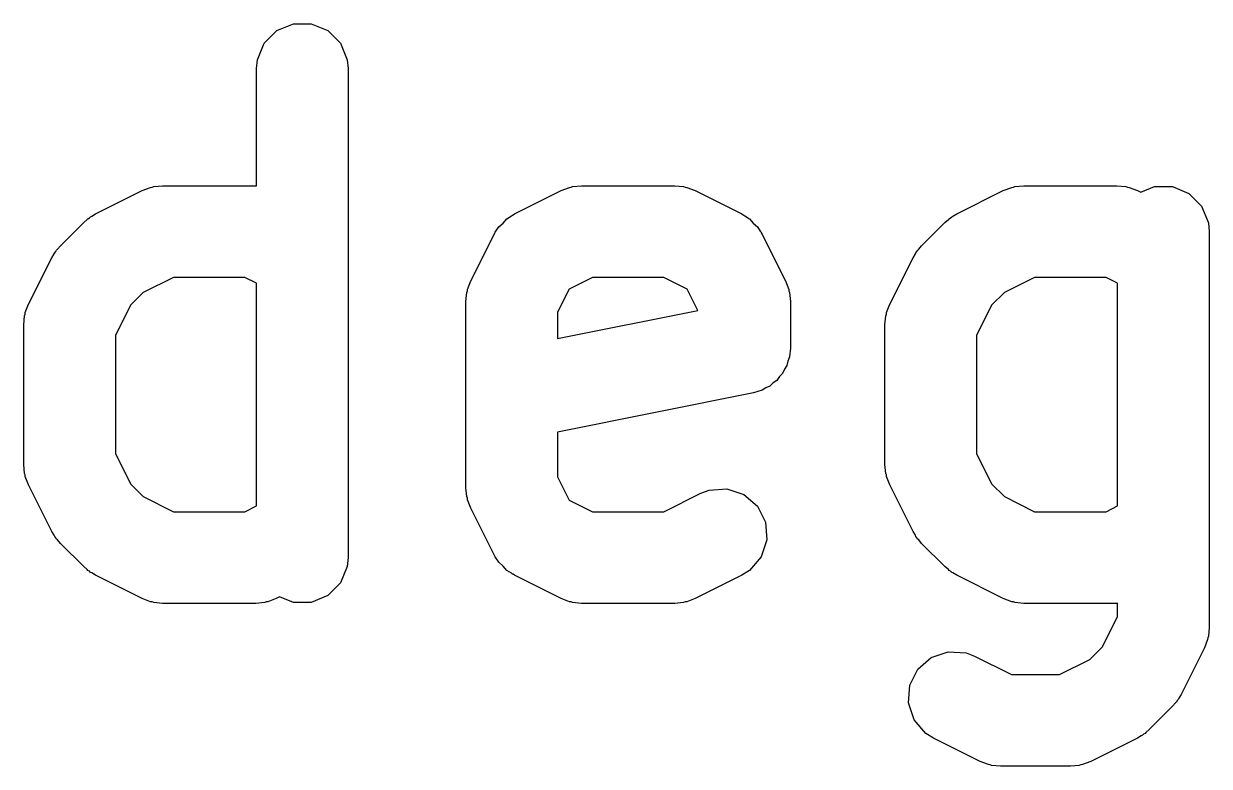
# Model space of a CAD drawing. Extents: x 2.89 to 7.48, y -5.65 to -1.93.
# Drawn here: x 6.6513 to 6.7277, y -3.6177 to -3.5698 of the extents above; entities that cross this region are included whole.
import ezdxf

# ---------------------------------------------------------------- set-up
doc = ezdxf.new("R2010")
doc.units = 0
doc.header["$MEASUREMENT"] = 0
doc.layers.add('BLACK', color=7, linetype='CONTINUOUS')

msp = doc.modelspace()

# ---------------------------------------------------------------- linework, layer by layer
at = {"layer": 'BLACK', "linetype": 'CONTINUOUS'}
for p, q in [((6.667604, -3.570273), (6.668668, -3.569832)), ((6.668668, -3.569832), (6.669821, -3.569832)), ((6.669821, -3.569832), (6.670885, -3.570273)), ((6.666789, -3.571088), (6.667604, -3.570273)), ((6.670885, -3.570273), (6.6717, -3.571088)), ((6.666348, -3.572152), (6.666789, -3.571088)), ((6.6717, -3.571088), (6.672141, -3.572152)), ((6.666292, -3.572728), (6.666348, -3.572152)), ((6.672141, -3.572152), (6.672197, -3.572728)), ((6.666292, -3.580279), (6.666292, -3.572728)), ((6.672197, -3.572728), (6.672197, -3.604224)), ((6.655925, -3.582086), (6.658925, -3.580586)), ((6.658925, -3.580586), (6.659466, -3.580379)), ((6.659466, -3.580379), (6.659571, -3.580371)), ((6.659571, -3.580371), (6.65967, -3.580331)), ((6.65967, -3.580331), (6.660246, -3.580274)), ((6.660246, -3.580274), (6.666245, -3.580274)), ((6.666245, -3.580274), (6.666292, -3.580279)), ((6.682922, -3.582086), (6.685922, -3.580586)), ((6.685922, -3.580586), (6.686462, -3.580379)), ((6.686462, -3.580379), (6.686568, -3.580371)), ((6.686568, -3.580371), (6.686666, -3.580331)), ((6.686666, -3.580331), (6.687242, -3.580274)), ((6.687242, -3.580274), (6.693241, -3.580274)), ((6.693241, -3.580274), (6.693818, -3.580331)), ((6.693818, -3.580331), (6.693916, -3.580371)), ((6.693916, -3.580371), (6.694021, -3.580379)), ((6.694021, -3.580379), (6.694562, -3.580586)), ((6.694562, -3.580586), (6.697562, -3.582086)), ((6.711419, -3.582086), (6.714418, -3.580586)), ((6.714418, -3.580586), (6.714959, -3.580379)), ((6.714959, -3.580379), (6.715064, -3.580371)), ((6.715064, -3.580371), (6.715163, -3.580331)), ((6.715163, -3.580331), (6.715739, -3.580274)), ((6.715739, -3.580274), (6.721738, -3.580274)), ((6.721738, -3.580274), (6.722314, -3.580331)), ((6.722314, -3.580331), (6.722412, -3.580371)), ((6.722412, -3.580371), (6.722518, -3.580379)), ((6.722518, -3.580379), (6.723058, -3.580586)), ((6.723058, -3.580586), (6.723279, -3.580696)), ((6.723279, -3.580696), (6.724161, -3.580331)), ((6.724161, -3.580331), (6.725314, -3.580331)), ((6.725314, -3.580331), (6.726378, -3.580772)), ((6.726378, -3.580772), (6.727193, -3.581586)), ((6.655606, -3.582272), (6.655677, -3.582242)), ((6.655677, -3.582242), (6.655925, -3.582086)), ((6.682432, -3.582394), (6.682724, -3.58221)), ((6.682724, -3.58221), (6.68278, -3.582161)), ((6.68278, -3.582161), (6.682826, -3.582146)), ((6.682826, -3.582146), (6.682922, -3.582086)), ((6.697562, -3.582086), (6.697658, -3.582146)), ((6.697658, -3.582146), (6.697703, -3.582161)), ((6.697703, -3.582161), (6.69776, -3.582211)), ((6.69776, -3.582211), (6.698052, -3.582394)), ((6.711099, -3.582272), (6.711171, -3.582242)), ((6.711171, -3.582242), (6.711419, -3.582086)), ((6.727193, -3.581586), (6.727634, -3.582651)), ((6.653658, -3.584139), (6.655158, -3.582639)), ((6.655158, -3.582639), (6.655385, -3.582453)), ((6.655385, -3.582453), (6.655436, -3.582394)), ((6.655436, -3.582394), (6.655524, -3.582338)), ((6.655524, -3.582338), (6.655606, -3.582272)), ((6.681726, -3.583208), (6.68191, -3.582916)), ((6.68191, -3.582916), (6.68219, -3.582674)), ((6.68219, -3.582674), (6.682432, -3.582394)), ((6.698052, -3.582394), (6.698294, -3.582674)), ((6.698294, -3.582674), (6.698574, -3.582916)), ((6.698574, -3.582916), (6.698757, -3.583208)), ((6.709151, -3.584139), (6.710651, -3.582639)), ((6.710651, -3.582639), (6.710878, -3.582453)), ((6.710878, -3.582453), (6.710929, -3.582394)), ((6.710929, -3.582394), (6.711017, -3.582338)), ((6.711017, -3.582338), (6.711099, -3.582272)), ((6.727634, -3.582651), (6.72769, -3.583227)), ((6.680102, -3.586406), (6.681602, -3.583406)), ((6.681602, -3.583406), (6.681662, -3.58331)), ((6.681662, -3.58331), (6.681677, -3.583264)), ((6.681677, -3.583264), (6.681726, -3.583208)), ((6.698757, -3.583208), (6.698806, -3.583264)), ((6.698806, -3.583264), (6.698821, -3.58331)), ((6.698821, -3.58331), (6.698882, -3.583406)), ((6.698882, -3.583406), (6.700382, -3.586406)), ((6.72769, -3.583227), (6.72769, -3.608724)), ((6.653291, -3.584586), (6.653358, -3.584505)), ((6.653358, -3.584505), (6.653414, -3.584416)), ((6.653414, -3.584416), (6.653472, -3.584365)), ((6.653472, -3.584365), (6.653658, -3.584139)), ((6.708784, -3.584586), (6.708851, -3.584505)), ((6.708851, -3.584505), (6.708907, -3.584416)), ((6.708907, -3.584416), (6.708965, -3.584365)), ((6.708965, -3.584365), (6.709151, -3.584139)), ((6.651605, -3.587906), (6.653105, -3.584906)), ((6.653105, -3.584906), (6.653261, -3.584658)), ((6.653261, -3.584658), (6.653291, -3.584586)), ((6.707098, -3.587906), (6.708598, -3.584906)), ((6.708598, -3.584906), (6.708754, -3.584658)), ((6.708754, -3.584658), (6.708784, -3.584586)), ((6.660943, -3.58618), (6.658995, -3.587153)), ((6.665548, -3.58618), (6.660943, -3.58618)), ((6.666292, -3.586552), (6.665548, -3.58618)), ((6.666292, -3.600899), (6.666292, -3.586552)), ((6.679895, -3.586946), (6.680102, -3.586406)), ((6.687939, -3.58618), (6.686443, -3.586928)), ((6.692544, -3.58618), (6.687939, -3.58618)), ((6.69404, -3.586927), (6.692544, -3.58618)), ((6.700382, -3.586406), (6.700589, -3.586946)), ((6.716436, -3.58618), (6.714488, -3.587153)), ((6.721041, -3.58618), (6.716436, -3.58618)), ((6.721785, -3.586552), (6.721041, -3.58618)), ((6.721785, -3.600899), (6.721785, -3.586552)), ((6.658995, -3.587153), (6.658173, -3.587976)), ((6.67979, -3.587726), (6.679847, -3.58715)), ((6.679847, -3.58715), (6.679887, -3.587052)), ((6.679887, -3.587052), (6.679895, -3.586946)), ((6.686443, -3.586928), (6.685696, -3.588423)), ((6.694734, -3.588316), (6.69404, -3.586927)), ((6.700589, -3.586946), (6.700596, -3.587052)), ((6.700596, -3.587052), (6.700637, -3.58715)), ((6.700637, -3.58715), (6.700694, -3.587726)), ((6.714488, -3.587153), (6.713666, -3.587976)), ((6.651398, -3.588446), (6.651605, -3.587906)), ((6.658173, -3.587976), (6.657199, -3.589923)), ((6.67979, -3.599725), (6.67979, -3.587726)), ((6.685696, -3.590124), (6.694734, -3.588316)), ((6.700694, -3.587726), (6.700694, -3.590726)), ((6.706891, -3.588446), (6.707098, -3.587906)), ((6.713666, -3.587976), (6.712692, -3.589923)), ((6.651294, -3.589226), (6.65135, -3.58865)), ((6.65135, -3.58865), (6.651391, -3.588552)), ((6.651391, -3.588552), (6.651398, -3.588446)), ((6.685696, -3.588423), (6.685696, -3.590124)), ((6.706787, -3.589226), (6.706843, -3.58865)), ((6.706843, -3.58865), (6.706884, -3.588552)), ((6.706884, -3.588552), (6.706891, -3.588446)), ((6.651294, -3.598225), (6.651294, -3.589226)), ((6.706787, -3.598225), (6.706787, -3.589226)), ((6.657199, -3.589923), (6.657199, -3.597528)), ((6.712692, -3.589923), (6.712692, -3.597528)), ((6.700637, -3.591302), (6.700526, -3.591569)), ((6.700694, -3.590726), (6.700637, -3.591302)), ((6.700308, -3.592096), (6.700196, -3.592366)), ((6.70047, -3.591853), (6.700308, -3.592096)), ((6.700526, -3.591569), (6.70047, -3.591853)), ((6.699831, -3.592812), (6.699588, -3.592974)), ((6.699991, -3.592571), (6.699831, -3.592812)), ((6.700196, -3.592366), (6.699991, -3.592571)), ((6.69832, -3.593621), (6.685696, -3.596146)), ((6.698874, -3.593453), (6.69832, -3.593621)), ((6.699114, -3.593292), (6.698874, -3.593453)), ((6.699381, -3.593181), (6.699114, -3.593292)), ((6.699588, -3.592974), (6.699381, -3.593181)), ((6.685696, -3.596146), (6.685696, -3.599028)), ((6.65135, -3.598801), (6.651294, -3.598225)), ((6.657199, -3.597528), (6.658173, -3.599475)), ((6.706843, -3.598801), (6.706787, -3.598225)), ((6.712692, -3.597528), (6.713666, -3.599475)), ((6.651391, -3.598899), (6.65135, -3.598801)), ((6.651398, -3.599005), (6.651391, -3.598899)), ((6.651605, -3.599546), (6.651398, -3.599005)), ((6.685696, -3.599028), (6.686443, -3.600524)), ((6.706884, -3.598899), (6.706843, -3.598801)), ((6.706891, -3.599005), (6.706884, -3.598899)), ((6.707098, -3.599546), (6.706891, -3.599005)), ((6.653105, -3.602545), (6.651605, -3.599546)), ((6.658173, -3.599475), (6.658995, -3.600298)), ((6.679847, -3.600301), (6.67979, -3.599725)), ((6.695461, -3.599876), (6.69661, -3.599795)), ((6.69661, -3.599795), (6.697703, -3.600159)), ((6.708598, -3.602545), (6.707098, -3.599546)), ((6.713666, -3.599475), (6.714488, -3.600298)), ((6.658995, -3.600298), (6.660943, -3.601271)), ((6.679887, -3.600399), (6.679847, -3.600301)), ((6.679895, -3.600505), (6.679887, -3.600399)), ((6.680102, -3.601045), (6.679895, -3.600505)), ((6.686443, -3.600524), (6.687939, -3.601271)), ((6.692544, -3.601271), (6.694921, -3.600083)), ((6.694921, -3.600083), (6.695461, -3.599876)), ((6.697703, -3.600159), (6.698574, -3.600914)), ((6.714488, -3.600298), (6.716436, -3.601271)), ((6.660943, -3.601271), (6.665548, -3.601271)), ((6.665548, -3.601271), (6.666292, -3.600899)), ((6.681602, -3.604045), (6.680102, -3.601045)), ((6.687939, -3.601271), (6.692544, -3.601271)), ((6.698574, -3.600914), (6.699089, -3.601945)), ((6.716436, -3.601271), (6.721041, -3.601271)), ((6.721041, -3.601271), (6.721785, -3.600899)), ((6.699089, -3.601945), (6.699171, -3.603094)), ((6.653261, -3.602793), (6.653105, -3.602545)), ((6.653291, -3.602865), (6.653261, -3.602793)), ((6.653358, -3.602946), (6.653291, -3.602865)), ((6.708754, -3.602793), (6.708598, -3.602545)), ((6.708784, -3.602865), (6.708754, -3.602793)), ((6.708851, -3.602946), (6.708784, -3.602865)), ((6.653414, -3.603035), (6.653358, -3.602946)), ((6.653472, -3.603086), (6.653414, -3.603035)), ((6.653658, -3.603312), (6.653472, -3.603086)), ((6.655158, -3.604812), (6.653658, -3.603312)), ((6.699171, -3.603094), (6.698806, -3.604187)), ((6.708907, -3.603035), (6.708851, -3.602946)), ((6.708965, -3.603086), (6.708907, -3.603035)), ((6.709151, -3.603312), (6.708965, -3.603086)), ((6.710651, -3.604812), (6.709151, -3.603312)), ((6.672197, -3.604224), (6.672141, -3.6048)), ((6.681662, -3.604141), (6.681602, -3.604045)), ((6.681677, -3.604187), (6.681662, -3.604141)), ((6.681726, -3.604243), (6.681677, -3.604187)), ((6.68191, -3.604535), (6.681726, -3.604243)), ((6.698806, -3.604187), (6.698052, -3.605057)), ((6.655384, -3.604998), (6.655158, -3.604812)), ((6.655436, -3.605057), (6.655384, -3.604998)), ((6.655524, -3.605113), (6.655436, -3.605057)), ((6.655605, -3.60518), (6.655524, -3.605113)), ((6.672141, -3.6048), (6.6717, -3.605865)), ((6.68219, -3.604777), (6.68191, -3.604535)), ((6.682432, -3.605057), (6.68219, -3.604777)), ((6.682724, -3.605241), (6.682432, -3.605057)), ((6.698052, -3.605057), (6.697562, -3.605365)), ((6.710878, -3.604998), (6.710651, -3.604812)), ((6.710929, -3.605057), (6.710878, -3.604998)), ((6.711017, -3.605113), (6.710929, -3.605057)), ((6.711099, -3.60518), (6.711017, -3.605113)), ((6.655678, -3.605209), (6.655605, -3.60518)), ((6.655925, -3.605365), (6.655678, -3.605209)), ((6.658925, -3.606865), (6.655925, -3.605365)), ((6.6717, -3.605865), (6.670885, -3.606679)), ((6.68278, -3.60529), (6.682724, -3.605241)), ((6.682826, -3.605305), (6.68278, -3.60529)), ((6.682922, -3.605365), (6.682826, -3.605305)), ((6.685922, -3.606865), (6.682922, -3.605365)), ((6.697562, -3.605365), (6.694562, -3.606865)), ((6.711171, -3.605209), (6.711099, -3.60518)), ((6.711419, -3.605365), (6.711171, -3.605209)), ((6.714418, -3.606865), (6.711419, -3.605365)), ((6.670885, -3.606679), (6.669821, -3.60712)), ((6.659466, -3.607072), (6.658925, -3.606865)), ((6.659571, -3.60708), (6.659466, -3.607072)), ((6.65967, -3.60712), (6.659571, -3.60708)), ((6.660246, -3.607177), (6.65967, -3.60712)), ((6.666245, -3.607177), (6.660246, -3.607177)), ((6.666821, -3.60712), (6.666245, -3.607177)), ((6.666919, -3.60708), (6.666821, -3.60712)), ((6.667025, -3.607072), (6.666919, -3.60708)), ((6.667565, -3.606865), (6.667025, -3.607072)), ((6.667786, -3.606755), (6.667565, -3.606865)), ((6.668668, -3.60712), (6.667786, -3.606755)), ((6.669821, -3.60712), (6.668668, -3.60712)), ((6.686462, -3.607072), (6.685922, -3.606865)), ((6.686568, -3.60708), (6.686462, -3.607072)), ((6.686666, -3.60712), (6.686568, -3.60708)), ((6.687242, -3.607177), (6.686666, -3.60712)), ((6.693241, -3.607177), (6.687242, -3.607177)), ((6.693818, -3.60712), (6.693241, -3.607177)), ((6.693916, -3.60708), (6.693818, -3.60712)), ((6.694021, -3.607072), (6.693916, -3.60708)), ((6.694562, -3.606865), (6.694021, -3.607072)), ((6.714959, -3.607072), (6.714418, -3.606865)), ((6.715065, -3.60708), (6.714959, -3.607072)), ((6.715163, -3.60712), (6.715065, -3.60708)), ((6.715739, -3.607177), (6.715163, -3.60712)), ((6.721738, -3.607177), (6.715739, -3.607177)), ((6.721785, -3.607172), (6.721738, -3.607177)), ((6.721785, -3.608027), (6.721785, -3.607172)), ((6.720811, -3.609974), (6.721785, -3.608027)), ((6.72769, -3.608724), (6.727634, -3.6093)), ((6.727585, -3.609504), (6.727379, -3.610044)), ((6.727593, -3.609398), (6.727585, -3.609504)), ((6.727634, -3.6093), (6.727593, -3.609398)), ((6.709777, -3.610658), (6.71087, -3.610294)), ((6.71087, -3.610294), (6.712019, -3.610375)), ((6.712019, -3.610375), (6.71256, -3.610582)), ((6.719989, -3.610796), (6.720811, -3.609974)), ((6.727379, -3.610044), (6.725879, -3.613044)), ((6.708907, -3.611413), (6.709777, -3.610658)), ((6.71256, -3.610582), (6.714936, -3.61177)), ((6.718041, -3.61177), (6.719989, -3.610796)), ((6.708391, -3.612443), (6.708907, -3.611413)), ((6.714936, -3.61177), (6.718041, -3.61177)), ((6.70831, -3.613592), (6.708391, -3.612443)), ((6.72557, -3.613534), (6.725511, -3.613585)), ((6.725626, -3.613445), (6.72557, -3.613534)), ((6.725693, -3.613364), (6.725626, -3.613445)), ((6.725723, -3.613292), (6.725693, -3.613364)), ((6.725879, -3.613044), (6.725723, -3.613292)), ((6.708674, -3.614685), (6.70831, -3.613592)), ((6.725326, -3.613811), (6.723826, -3.615311)), ((6.725511, -3.613585), (6.725326, -3.613811)), ((6.709429, -3.615556), (6.708674, -3.614685)), ((6.709919, -3.615864), (6.709429, -3.615556)), ((6.723306, -3.615708), (6.723058, -3.615864)), ((6.723378, -3.615678), (6.723306, -3.615708)), ((6.723459, -3.615612), (6.723378, -3.615678)), ((6.723548, -3.615556), (6.723459, -3.615612)), ((6.723599, -3.615497), (6.723548, -3.615556)), ((6.723826, -3.615311), (6.723599, -3.615497)), ((6.712918, -3.617364), (6.709919, -3.615864)), ((6.723058, -3.615864), (6.720059, -3.617364)), ((6.713459, -3.617571), (6.712918, -3.617364)), ((6.720059, -3.617364), (6.719518, -3.617571)), ((6.713565, -3.617578), (6.713459, -3.617571)), ((6.713663, -3.617619), (6.713565, -3.617578)), ((6.714239, -3.617676), (6.713663, -3.617619)), ((6.718738, -3.617676), (6.714239, -3.617676)), ((6.719314, -3.617619), (6.718738, -3.617676)), ((6.719412, -3.617578), (6.719314, -3.617619)), ((6.719518, -3.617571), (6.719412, -3.617578))]:
    msp.add_line(p, q, dxfattribs=at)

doc.saveas('drawing.dxf')
